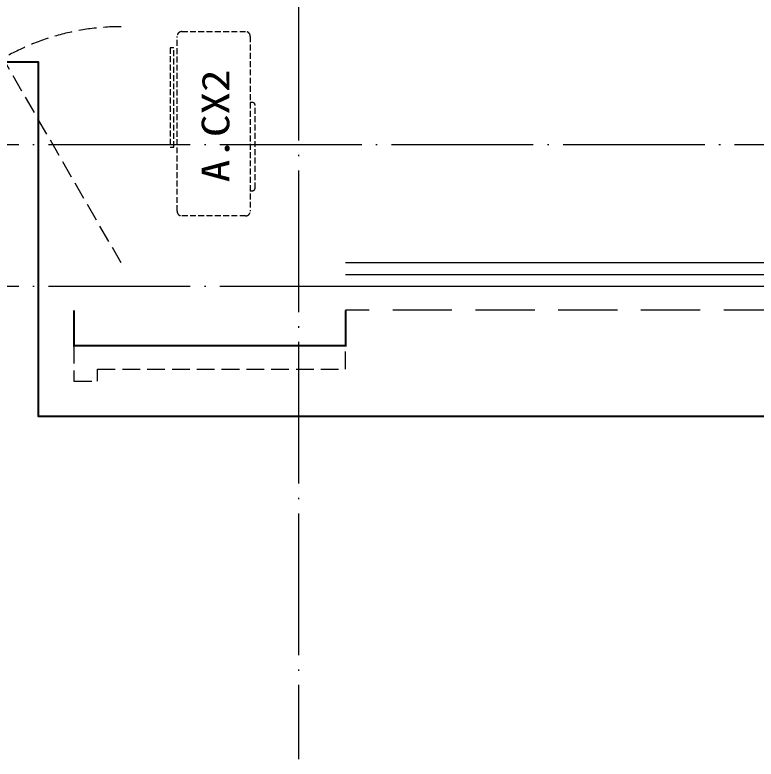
# Model space of a CAD drawing. Extents: x -518115 to 389031, y -231062 to 1628073.
# Drawn here: x 40617 to 43754, y 516240 to 519390 of the extents above; entities that cross this region are included whole.
import ezdxf

# ---------------------------------------------------------------- set-up
doc = ezdxf.new("R2010")
doc.units = 0
doc.header["$LTSCALE"] = 1000
doc.header["$MEASUREMENT"] = 0
doc.linetypes.add('DASH', pattern=[0.35, 0.25, -0.1])
doc.linetypes.add('DOTE', pattern=[2.42, 2, -0.2, 0.02, -0.2])
for name, color, linetype, lineweight in [('DOTE', 19, 'DOTE', 9), ('WINDOW', 144, 'Continuous', 15), ('平面-栏杆', 135, 'Continuous', 15), ('平面-看线', 45, 'Continuous', 15), ('平面-空调预留孔', 173, 'Continuous', 15)]:
    doc.layers.add(name, color=color, linetype=linetype, lineweight=lineweight)
doc.layers.add('看线', color=251, linetype='Continuous')
doc.styles.add('黑体', font='')
doc.styles.get('黑体').set_extended_font_data('SimHei')

# ---------------------------------------------------------------- blocks, each defined once
blk = doc.blocks.new('GDGDGDSDA')
at = {"layer": 'DOTE', "linetype": 'DOTE', "ltscale": 0.3}
for p, q in [((447834.8, 367858.3), (447834.8, 359558.3)), ((471334.8, 362158.3), (417334.8, 362158.3)), ((471334.8, 361558.3), (417334.8, 361558.3))]:
    blk.add_line(p, q, dxfattribs=at)
blk = doc.blocks.new('ferre')
at = {"layer": '平面-空调预留孔', "linetype": 'DASH', "ltscale": 0.1}
for p, q in [((93392.7, 115403.5), (93392.7, 115393.5)), ((93765.6, 115393.5), (93765.6, 115403.5)), ((93402.7, 115383.5), (93755.6, 115383.5))]:
    blk.add_line(p, q, dxfattribs=at)
blk.add_lwpolyline([(93996.7, 115742.6), (93576.8, 115742.6), (93576.8, 115727.5), (93996.7, 115727.5)], close=True, dxfattribs=at)
blk.add_lwpolyline([(94045.9, 115403.5), (93305.9, 115403.5, -0.414214), (93285.9, 115423.5), (93285.9, 115693.5, -0.414214), (93305.9, 115713.5), (94045.9, 115713.5, -0.414214), (94065.9, 115693.5), (94065.9, 115423.5, -0.414214)], format="xyb", close=True, dxfattribs=at)
for centre, start, end in [((93402.7, 115393.5), 180, 270), ((93755.6, 115393.5), 270, 0)]:
    blk.add_arc(centre, 10, start, end, dxfattribs=at)
at = {"layer": '平面-空调预留孔', "color": 251, "linetype": 'DASH', "ltscale": 0.1, "true_color": 0x636466, "style": '黑体', "width": 1.2}
blk.add_text('A.CX2', height=117.05, dxfattribs=at).set_placement((93428.3, 115492.1))
blk = doc.blocks.new('fergve')
at = {"layer": '平面-空调预留孔', "linetype": 'DASH', "ltscale": 0.1}
blk.add_blockref('ferre', (25670, -60415.8), dxfattribs=at)
blk = doc.blocks.new('GDGDRGDGDRGDR')
at = {"layer": '平面-空调预留孔', "rotation": 90}
blk.add_blockref('fergve', (503900.7, 322375.3), dxfattribs=at)

msp = doc.modelspace()

# ---------------------------------------------------------------- linework, layer by layer
at = {"color": 30, "const_width": 8}
msp.add_lwpolyline([(40866.6, 518140.4), (40866.6, 517990.4), (42016.6, 517990.4), (42016.6, 518140.4)], dxfattribs=at)
at = {"layer": 'WINDOW', "color": 250, "linetype": 'DASH', "ltscale": 0.3}
msp.add_lwpolyline([(41066.6, 518340.4), (40566.6, 519206.5, -0.131652), (41066.6, 519340.4)], format="xyb", dxfattribs=at)
at = {"layer": '平面-栏杆'}
for points in [[(46666.6, 518290.4), (42016.6, 518290.4)], [(46666.6, 518240.4), (42016.6, 518240.4)]]:
    msp.add_lwpolyline(points, dxfattribs=at)
at = {"layer": '平面-看线'}
msp.add_lwpolyline([(46666.6, 518340.4), (42016.6, 518340.4)], dxfattribs=at)
at = {"layer": '平面-看线', "linetype": 'DASH'}
msp.add_lwpolyline([(46666.6, 518140.4), (42016.6, 518140.4)], dxfattribs=at)
at = {"layer": '平面-看线', "linetype": 'DASH', "ltscale": 0.3}
msp.add_lwpolyline([(40866.6, 517990.4), (40866.6, 517840.4), (40966.6, 517840.4), (40966.6, 517890.4), (42016.6, 517890.4), (42016.6, 517990.4)], dxfattribs=at)
at = {"layer": '看线', "color": 201}
msp.add_lwpolyline([(60916.6, 519190.4), (60916.6, 517690.4), (40716.6, 517690.4), (40716.6, 519190.4), (38316.6, 519190.4)], dxfattribs=at)

# ---------------------------------------------------------------- block references
msp.add_blockref('GDGDGDSDA', (-406018.2, 156682.1))

# ---------------------------------------------------------------- next in the draw order: block references
msp.add_blockref('GDGDRGDGDRGDR', (-407300, 77208.4))

doc.saveas('drawing.dxf')
